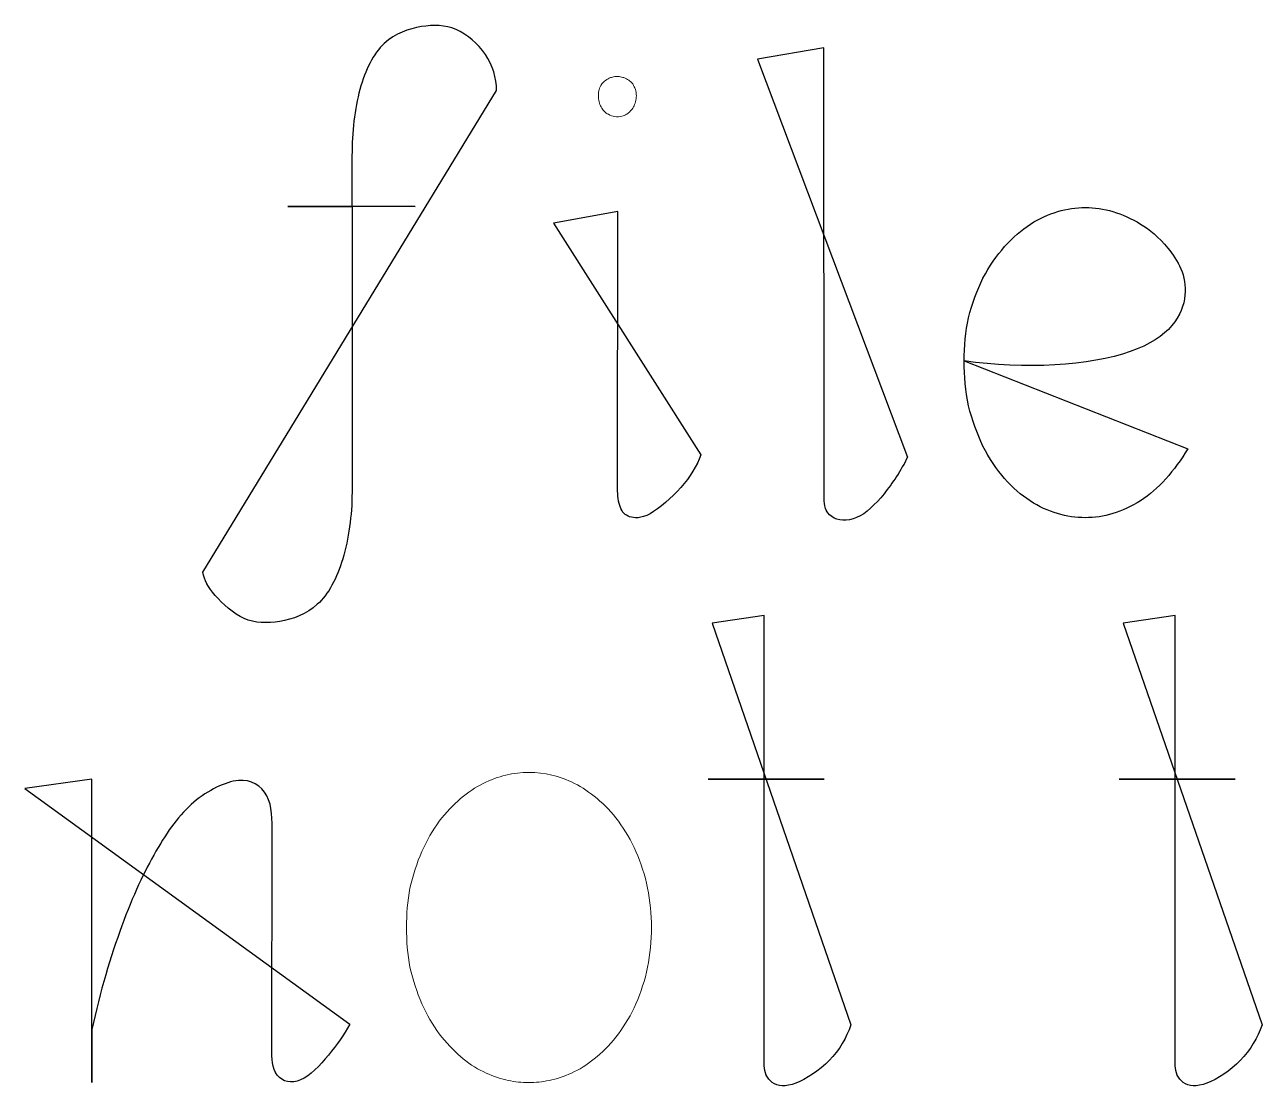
# Model space of a CAD drawing. Header units: centimetres. Extents: x -10 to 10, y -7.3 to 7.3.
# Drawn here: x -9.274 to -8.534, y 6.654 to 7.29 of the extents above; entities that cross this region are included whole.
import ezdxf

# ---------------------------------------------------------------- set-up
doc = ezdxf.new("R2010")
doc.units = ezdxf.units.CM
doc.header["$MEASUREMENT"] = 0
doc.layers.add('Layer 1', color=7, linetype='Continuous')

msp = doc.modelspace()

# ---------------------------------------------------------------- linework, layer by layer
at = {"layer": 'Layer 1', "color": 7}
for points, knots in [([(-9.16772, 6.96203), (-9.16677, 6.95708), (-9.16447, 6.95309), (-9.16029, 6.94811), (-9.16029, 6.94811), (-9.1559, 6.94298), (-9.14944, 6.93726), (-9.14296, 6.93419), (-9.14296, 6.93419), (-9.13629, 6.93133), (-9.12925, 6.93133), (-9.12163, 6.93247), (-9.12163, 6.93247), (-9.11401, 6.93379), (-9.10562, 6.93665), (-9.09914, 6.94276), (-9.09914, 6.94276), (-9.09247, 6.94866), (-9.08752, 6.95837), (-9.0839, 6.97001), (-9.0839, 6.97001), (-9.08046, 6.98181), (-9.07837, 6.99591), (-9.07837, 7.00983), (-9.07837, 7.00983), (-9.07837, 7.00983), (-9.07837, 7.18092), (-9.07837, 7.18092), (-9.07837, 7.18092), (-9.07837, 7.18092), (-9.11687, 7.18092), (-9.11687, 7.18092), (-9.11687, 7.18092), (-9.11687, 7.18092), (-9.04067, 7.18092), (-9.04067, 7.18092), (-9.04067, 7.18092), (-9.04067, 7.18092), (-9.0784, 7.18111), (-9.0784, 7.18111), (-9.0784, 7.18111), (-9.0784, 7.18111), (-9.0784, 7.21122), (-9.0784, 7.21122), (-9.0784, 7.21122), (-9.0784, 7.22532), (-9.07687, 7.23942), (-9.07364, 7.25104), (-9.07364, 7.25104), (-9.0706, 7.26287), (-9.06544, 7.27237), (-9.05917, 7.27848), (-9.05917, 7.27848), (-9.0525, 7.28457), (-9.04451, 7.28724), (-9.03687, 7.28859), (-9.03687, 7.28859), (-9.02944, 7.28973), (-9.02277, 7.28973), (-9.0161, 7.28687), (-9.0161, 7.28687), (-9.00943, 7.28383), (-9.00295, 7.27848), (-8.99858, 7.272), (-8.99858, 7.272), (-8.99419, 7.26533), (-8.99191, 7.2579), (-8.99191, 7.25028), (-8.99191, 7.25028), (-8.99191, 7.25028), (-9.16772, 6.96203), (-9.16772, 6.96203)], [0, 0, 0, 0, 0.052632, 0.052632, 0.052632, 0.052632, 0.105263, 0.105263, 0.105263, 0.105263, 0.157895, 0.157895, 0.157895, 0.157895, 0.210526, 0.210526, 0.210526, 0.210526, 0.263158, 0.263158, 0.263158, 0.263158, 0.315789, 0.315789, 0.315789, 0.315789, 0.368421, 0.368421, 0.368421, 0.368421, 0.421053, 0.421053, 0.421053, 0.421053, 0.473684, 0.473684, 0.473684, 0.473684, 0.526316, 0.526316, 0.526316, 0.526316, 0.578947, 0.578947, 0.578947, 0.578947, 0.631579, 0.631579, 0.631579, 0.631579, 0.684211, 0.684211, 0.684211, 0.684211, 0.736842, 0.736842, 0.736842, 0.736842, 0.789474, 0.789474, 0.789474, 0.789474, 0.842105, 0.842105, 0.842105, 0.842105, 0.894737, 0.894737, 0.894737, 0.894737, 1, 1, 1, 1]), ([(-8.83569, 7.26914), (-8.83569, 7.26914), (-8.79606, 7.27599), (-8.79606, 7.27599), (-8.79606, 7.27599), (-8.79606, 7.27599), (-8.79587, 7.00625), (-8.79587, 7.00625), (-8.79587, 7.00625), (-8.79587, 7.00225), (-8.7951, 6.99768), (-8.79129, 6.99522), (-8.79129, 6.99522), (-8.78767, 6.99273), (-8.78216, 6.99218), (-8.77642, 6.99464), (-8.77642, 6.99464), (-8.77068, 6.9971), (-8.76536, 7.00245), (-8.76004, 7.00893), (-8.76004, 7.00893), (-8.75488, 7.01541), (-8.74993, 7.02285), (-8.74594, 7.03084), (-8.74594, 7.03084), (-8.74594, 7.03084), (-8.83569, 7.26914), (-8.83569, 7.26914)], [0, 0, 0, 0, 0.125, 0.125, 0.125, 0.125, 0.25, 0.25, 0.25, 0.25, 0.375, 0.375, 0.375, 0.375, 0.5, 0.5, 0.5, 0.5, 0.625, 0.625, 0.625, 0.625, 0.75, 0.75, 0.75, 0.75, 1, 1, 1, 1]), ([(-8.83569, 7.26914), (-8.83569, 7.26914), (-8.83569, 7.26914), (-8.83569, 7.26914), (-8.83569, 7.26914), (-8.83569, 7.26914), (-8.83569, 7.26914), (-8.83569, 7.26914)], [0, 0, 0, 0, 0.333333, 0.333333, 0.333333, 0.333333, 1, 1, 1, 1]), ([(-8.9578, 7.17103), (-8.9578, 7.17103), (-8.91933, 7.17788), (-8.91933, 7.17788), (-8.91933, 7.17788), (-8.91933, 7.17788), (-8.91952, 7.01214), (-8.91952, 7.01214), (-8.91952, 7.01214), (-8.91952, 7.00796), (-8.91894, 7.00375), (-8.9178, 7.00071), (-8.9178, 7.00071), (-8.91666, 6.99767), (-8.91494, 6.99613), (-8.91227, 6.99518), (-8.91227, 6.99518), (-8.9096, 6.99423), (-8.9056, 6.99404), (-8.90007, 6.9969), (-8.90007, 6.9969), (-8.89454, 7.00013), (-8.88711, 7.00643), (-8.8816, 7.01272), (-8.8816, 7.01272), (-8.87607, 7.0192), (-8.87207, 7.02547), (-8.86959, 7.03214), (-8.86959, 7.03214), (-8.86959, 7.03214), (-8.9578, 7.17103), (-8.9578, 7.17103)], [0, 0, 0, 0, 0.111111, 0.111111, 0.111111, 0.111111, 0.222222, 0.222222, 0.222222, 0.222222, 0.333333, 0.333333, 0.333333, 0.333333, 0.444444, 0.444444, 0.444444, 0.444444, 0.555556, 0.555556, 0.555556, 0.555556, 0.666667, 0.666667, 0.666667, 0.666667, 0.777778, 0.777778, 0.777778, 0.777778, 1, 1, 1, 1]), ([(-8.71205, 7.08853), (-8.67604, 7.083), (-8.63662, 7.08567), (-8.6128, 7.09406), (-8.6128, 7.09406), (-8.58899, 7.10226), (-8.581, 7.11597), (-8.58002, 7.12777), (-8.58002, 7.12777), (-8.5787, 7.13939), (-8.58441, 7.14891), (-8.59013, 7.15595), (-8.59013, 7.15595), (-8.59566, 7.1628), (-8.60119, 7.16698), (-8.60651, 7.17042), (-8.60651, 7.17042), (-8.61754, 7.17709), (-8.6286, 7.18032), (-8.63966, 7.18032), (-8.63966, 7.18032), (-8.65051, 7.18032), (-8.66175, 7.17709), (-8.67244, 7.17042), (-8.67244, 7.17042), (-8.67797, 7.1668), (-8.68292, 7.16243), (-8.68787, 7.1569), (-8.68787, 7.1569), (-8.69263, 7.15156), (-8.69702, 7.14507), (-8.70083, 7.13804), (-8.70083, 7.13804), (-8.70445, 7.13079), (-8.70731, 7.1228), (-8.70959, 7.11423), (-8.70959, 7.11423), (-8.71131, 7.10603), (-8.71208, 7.09727), (-8.71208, 7.08833), (-8.71208, 7.08833), (-8.71208, 7.07939), (-8.71113, 7.07042), (-8.70959, 7.06166), (-8.70959, 7.06166), (-8.70731, 7.05309), (-8.70446, 7.04489), (-8.70083, 7.03745), (-8.70083, 7.03745), (-8.69702, 7.03002), (-8.69263, 7.02356), (-8.68787, 7.01803), (-8.68787, 7.01803), (-8.68311, 7.0125), (-8.67797, 7.00813), (-8.67263, 7.00469), (-8.67263, 7.00469), (-8.6675, 7.00107), (-8.66178, 6.99879), (-8.65625, 6.99707), (-8.65625, 6.99707), (-8.65072, 6.99535), (-8.64519, 6.99458), (-8.63969, 6.99458), (-8.63969, 6.99458), (-8.62866, 6.99458), (-8.6176, 6.99781), (-8.60654, 7.00469), (-8.60654, 7.00469), (-8.6012, 7.00813), (-8.59625, 7.01268), (-8.59149, 7.01784), (-8.59149, 7.01784), (-8.58673, 7.02318), (-8.58215, 7.02927), (-8.57834, 7.03575), (-8.57834, 7.03575), (-8.57834, 7.03575), (-8.71205, 7.08853), (-8.71205, 7.08853)], [0, 0, 0, 0, 0.047619, 0.047619, 0.047619, 0.047619, 0.095238, 0.095238, 0.095238, 0.095238, 0.142857, 0.142857, 0.142857, 0.142857, 0.190476, 0.190476, 0.190476, 0.190476, 0.238095, 0.238095, 0.238095, 0.238095, 0.285714, 0.285714, 0.285714, 0.285714, 0.333333, 0.333333, 0.333333, 0.333333, 0.380952, 0.380952, 0.380952, 0.380952, 0.428571, 0.428571, 0.428571, 0.428571, 0.47619, 0.47619, 0.47619, 0.47619, 0.52381, 0.52381, 0.52381, 0.52381, 0.571429, 0.571429, 0.571429, 0.571429, 0.619048, 0.619048, 0.619048, 0.619048, 0.666667, 0.666667, 0.666667, 0.666667, 0.714286, 0.714286, 0.714286, 0.714286, 0.761905, 0.761905, 0.761905, 0.761905, 0.809524, 0.809524, 0.809524, 0.809524, 0.857143, 0.857143, 0.857143, 0.857143, 0.904762, 0.904762, 0.904762, 0.904762, 1, 1, 1, 1]), ([(-8.9578, 7.17103), (-8.9578, 7.17103), (-8.9578, 7.17103), (-8.9578, 7.17103), (-8.9578, 7.17103), (-8.9578, 7.17103), (-8.9578, 7.17103), (-8.9578, 7.17103)], [0, 0, 0, 0, 0.333333, 0.333333, 0.333333, 0.333333, 1, 1, 1, 1]), ([(-8.71205, 7.08853), (-8.71205, 7.08853), (-8.71205, 7.08853), (-8.71205, 7.08853), (-8.71205, 7.08853), (-8.71205, 7.08853), (-8.71205, 7.08853), (-8.71205, 7.08853)], [0, 0, 0, 0, 0.333333, 0.333333, 0.333333, 0.333333, 1, 1, 1, 1]), ([(-9.16772, 6.96203), (-9.16772, 6.96203), (-9.16772, 6.96203), (-9.16772, 6.96203), (-9.16772, 6.96203), (-9.16772, 6.96203), (-9.16772, 6.96203), (-9.16772, 6.96203)], [0, 0, 0, 0, 0.333333, 0.333333, 0.333333, 0.333333, 1, 1, 1, 1]), ([(-8.86292, 6.93155), (-8.86292, 6.93155), (-8.83167, 6.93613), (-8.83167, 6.93613), (-8.83167, 6.93613), (-8.83167, 6.93613), (-8.83167, 6.83802), (-8.83167, 6.83802), (-8.83167, 6.83802), (-8.83167, 6.83802), (-8.79585, 6.83802), (-8.79585, 6.83802), (-8.79585, 6.83802), (-8.79585, 6.83802), (-8.8652, 6.83802), (-8.8652, 6.83802), (-8.8652, 6.83802), (-8.8652, 6.83802), (-8.83167, 6.83802), (-8.83167, 6.83802), (-8.83167, 6.83802), (-8.83167, 6.83802), (-8.83167, 6.66638), (-8.83167, 6.66638), (-8.83167, 6.66638), (-8.83167, 6.66257), (-8.83014, 6.65876), (-8.82691, 6.65646), (-8.82691, 6.65646), (-8.82368, 6.65416), (-8.8191, 6.6536), (-8.81281, 6.65609), (-8.81281, 6.65609), (-8.80672, 6.65837), (-8.79889, 6.66352), (-8.79281, 6.66961), (-8.79281, 6.66961), (-8.78672, 6.67591), (-8.7827, 6.68313), (-8.77985, 6.69094), (-8.77985, 6.69094), (-8.77985, 6.69094), (-8.86292, 6.93155), (-8.86292, 6.93155)], [0, 0, 0, 0, 0.083333, 0.083333, 0.083333, 0.083333, 0.166667, 0.166667, 0.166667, 0.166667, 0.25, 0.25, 0.25, 0.25, 0.333333, 0.333333, 0.333333, 0.333333, 0.416667, 0.416667, 0.416667, 0.416667, 0.5, 0.5, 0.5, 0.5, 0.583333, 0.583333, 0.583333, 0.583333, 0.666667, 0.666667, 0.666667, 0.666667, 0.75, 0.75, 0.75, 0.75, 0.833333, 0.833333, 0.833333, 0.833333, 1, 1, 1, 1]), ([(-8.86292, 6.93155), (-8.86292, 6.93155), (-8.86292, 6.93155), (-8.86292, 6.93155), (-8.86292, 6.93155), (-8.86292, 6.93155), (-8.86292, 6.93155), (-8.86292, 6.93155)], [0, 0, 0, 0, 0.333333, 0.333333, 0.333333, 0.333333, 1, 1, 1, 1]), ([(-8.61699, 6.93155), (-8.61699, 6.93155), (-8.58574, 6.93613), (-8.58574, 6.93613), (-8.58574, 6.93613), (-8.58574, 6.93613), (-8.58574, 6.83802), (-8.58574, 6.83802), (-8.58574, 6.83802), (-8.58574, 6.83802), (-8.54992, 6.83802), (-8.54992, 6.83802), (-8.54992, 6.83802), (-8.54992, 6.83802), (-8.61926, 6.83802), (-8.61926, 6.83802), (-8.61926, 6.83802), (-8.61926, 6.83802), (-8.58574, 6.83802), (-8.58574, 6.83802), (-8.58574, 6.83802), (-8.58574, 6.83802), (-8.58574, 6.66638), (-8.58574, 6.66638), (-8.58574, 6.66638), (-8.58574, 6.66257), (-8.58421, 6.65876), (-8.58098, 6.65646), (-8.58098, 6.65646), (-8.57775, 6.65416), (-8.57299, 6.6536), (-8.56688, 6.65609), (-8.56688, 6.65609), (-8.56058, 6.65837), (-8.55296, 6.66352), (-8.54688, 6.66961), (-8.54688, 6.66961), (-8.54079, 6.67591), (-8.53677, 6.68313), (-8.53373, 6.69094), (-8.53373, 6.69094), (-8.53373, 6.69094), (-8.61699, 6.93155), (-8.61699, 6.93155)], [0, 0, 0, 0, 0.083333, 0.083333, 0.083333, 0.083333, 0.166667, 0.166667, 0.166667, 0.166667, 0.25, 0.25, 0.25, 0.25, 0.333333, 0.333333, 0.333333, 0.333333, 0.416667, 0.416667, 0.416667, 0.416667, 0.5, 0.5, 0.5, 0.5, 0.583333, 0.583333, 0.583333, 0.583333, 0.666667, 0.666667, 0.666667, 0.666667, 0.75, 0.75, 0.75, 0.75, 0.833333, 0.833333, 0.833333, 0.833333, 1, 1, 1, 1]), ([(-8.61699, 6.93155), (-8.61699, 6.93155), (-8.61699, 6.93155), (-8.61699, 6.93155), (-8.61699, 6.93155), (-8.61699, 6.93155), (-8.61699, 6.93155), (-8.61699, 6.93155)], [0, 0, 0, 0, 0.333333, 0.333333, 0.333333, 0.333333, 1, 1, 1, 1]), ([(-9.27421, 6.83249), (-9.27421, 6.83249), (-9.23402, 6.83802), (-9.23402, 6.83802), (-9.23402, 6.83802), (-9.23402, 6.83802), (-9.23402, 6.65646), (-9.23402, 6.65646), (-9.23402, 6.65646), (-9.23402, 6.65646), (-9.23402, 6.68826), (-9.23402, 6.68826), (-9.23402, 6.68826), (-9.22926, 6.71056), (-9.22278, 6.73226), (-9.21611, 6.75017), (-9.21611, 6.75017), (-9.20963, 6.76827), (-9.20259, 6.78274), (-9.19571, 6.79494), (-9.19571, 6.79494), (-9.18867, 6.80714), (-9.18161, 6.81685), (-9.17304, 6.82428), (-9.17304, 6.82428), (-9.16447, 6.8315), (-9.15436, 6.83648), (-9.14637, 6.83724), (-9.14637, 6.83724), (-9.13856, 6.83801), (-9.13285, 6.8342), (-9.12941, 6.82811), (-9.12941, 6.82811), (-9.12597, 6.82202), (-9.12618, 6.81364), (-9.12618, 6.80544), (-9.12618, 6.80544), (-9.12618, 6.80544), (-9.12637, 6.67667), (-9.12637, 6.67667), (-9.12637, 6.67667), (-9.12637, 6.67114), (-9.12618, 6.66487), (-9.12314, 6.66085), (-9.12314, 6.66085), (-9.11989, 6.65685), (-9.11475, 6.65553), (-9.10922, 6.65799), (-9.10922, 6.65799), (-9.1035, 6.66027), (-9.0976, 6.66675), (-9.09245, 6.67286), (-9.09245, 6.67286), (-9.08732, 6.67895), (-9.08311, 6.68506), (-9.0797, 6.69133), (-9.0797, 6.69133), (-9.0797, 6.69133), (-9.27421, 6.83249), (-9.27421, 6.83249)], [0, 0, 0, 0, 0.0625, 0.0625, 0.0625, 0.0625, 0.125, 0.125, 0.125, 0.125, 0.1875, 0.1875, 0.1875, 0.1875, 0.25, 0.25, 0.25, 0.25, 0.3125, 0.3125, 0.3125, 0.3125, 0.375, 0.375, 0.375, 0.375, 0.4375, 0.4375, 0.4375, 0.4375, 0.5, 0.5, 0.5, 0.5, 0.5625, 0.5625, 0.5625, 0.5625, 0.625, 0.625, 0.625, 0.625, 0.6875, 0.6875, 0.6875, 0.6875, 0.75, 0.75, 0.75, 0.75, 0.8125, 0.8125, 0.8125, 0.8125, 0.875, 0.875, 0.875, 0.875, 1, 1, 1, 1]), ([(-9.27421, 6.83249), (-9.27421, 6.83249), (-9.27421, 6.83249), (-9.27421, 6.83249), (-9.27421, 6.83249), (-9.27421, 6.83249), (-9.27421, 6.83249), (-9.27421, 6.83249)], [0, 0, 0, 0, 0.333333, 0.333333, 0.333333, 0.333333, 1, 1, 1, 1])]:
    msp.add_open_spline(points, degree=3, knots=knots, dxfattribs=at)
at = {"layer": 'Layer 1', "lineweight": 0}
for points, knots in [([(-9.16772, 6.96203), (-9.16677, 6.95708), (-9.16447, 6.95309), (-9.16029, 6.94811), (-9.16029, 6.94811), (-9.1559, 6.94298), (-9.14944, 6.93726), (-9.14296, 6.93419), (-9.14296, 6.93419), (-9.13629, 6.93133), (-9.12925, 6.93133), (-9.12163, 6.93247), (-9.12163, 6.93247), (-9.11401, 6.93379), (-9.10562, 6.93665), (-9.09914, 6.94276), (-9.09914, 6.94276), (-9.09247, 6.94866), (-9.08752, 6.95837), (-9.0839, 6.97001), (-9.0839, 6.97001), (-9.08046, 6.98181), (-9.07837, 6.99591), (-9.07837, 7.00983), (-9.07837, 7.00983), (-9.07837, 7.00983), (-9.07837, 7.18092), (-9.07837, 7.18092), (-9.07837, 7.18092), (-9.07837, 7.18092), (-9.11687, 7.18092), (-9.11687, 7.18092), (-9.11687, 7.18092), (-9.11687, 7.18092), (-9.04067, 7.18092), (-9.04067, 7.18092), (-9.04067, 7.18092), (-9.04067, 7.18092), (-9.0784, 7.18111), (-9.0784, 7.18111), (-9.0784, 7.18111), (-9.0784, 7.18111), (-9.0784, 7.21122), (-9.0784, 7.21122), (-9.0784, 7.21122), (-9.0784, 7.22532), (-9.07687, 7.23942), (-9.07364, 7.25104), (-9.07364, 7.25104), (-9.0706, 7.26287), (-9.06544, 7.27237), (-9.05917, 7.27848), (-9.05917, 7.27848), (-9.0525, 7.28457), (-9.04451, 7.28724), (-9.03687, 7.28859), (-9.03687, 7.28859), (-9.02944, 7.28973), (-9.02277, 7.28973), (-9.0161, 7.28687), (-9.0161, 7.28687), (-9.00943, 7.28383), (-9.00295, 7.27848), (-8.99858, 7.272), (-8.99858, 7.272), (-8.99419, 7.26533), (-8.99191, 7.2579), (-8.99191, 7.25028)], [0, 0, 0, 0, 0.055556, 0.055556, 0.055556, 0.055556, 0.111111, 0.111111, 0.111111, 0.111111, 0.166667, 0.166667, 0.166667, 0.166667, 0.222222, 0.222222, 0.222222, 0.222222, 0.277778, 0.277778, 0.277778, 0.277778, 0.333333, 0.333333, 0.333333, 0.333333, 0.388889, 0.388889, 0.388889, 0.388889, 0.444444, 0.444444, 0.444444, 0.444444, 0.5, 0.5, 0.5, 0.5, 0.555556, 0.555556, 0.555556, 0.555556, 0.611111, 0.611111, 0.611111, 0.611111, 0.666667, 0.666667, 0.666667, 0.666667, 0.722222, 0.722222, 0.722222, 0.722222, 0.777778, 0.777778, 0.777778, 0.777778, 0.833333, 0.833333, 0.833333, 0.833333, 0.888889, 0.888889, 0.888889, 0.888889, 1, 1, 1, 1]), ([(-8.83569, 7.26914), (-8.83569, 7.26914), (-8.79606, 7.27599), (-8.79606, 7.27599), (-8.79606, 7.27599), (-8.79606, 7.27599), (-8.79587, 7.00625), (-8.79587, 7.00625), (-8.79587, 7.00625), (-8.79587, 7.00225), (-8.7951, 6.99768), (-8.79129, 6.99522), (-8.79129, 6.99522), (-8.78767, 6.99273), (-8.78216, 6.99218), (-8.77642, 6.99464), (-8.77642, 6.99464), (-8.77068, 6.9971), (-8.76536, 7.00245), (-8.76004, 7.00893), (-8.76004, 7.00893), (-8.75488, 7.01541), (-8.74993, 7.02285), (-8.74594, 7.03084)], [0, 0, 0, 0, 0.142857, 0.142857, 0.142857, 0.142857, 0.285714, 0.285714, 0.285714, 0.285714, 0.428571, 0.428571, 0.428571, 0.428571, 0.571429, 0.571429, 0.571429, 0.571429, 0.714286, 0.714286, 0.714286, 0.714286, 1, 1, 1, 1]), ([(-8.83569, 7.26914), (-8.83569, 7.26914), (-8.83569, 7.26914), (-8.83569, 7.26914), (-8.83569, 7.26914), (-8.83569, 7.26914), (-8.83569, 7.26914), (-8.83569, 7.26914)], [0, 0, 0, 0, 0.333333, 0.333333, 0.333333, 0.333333, 1, 1, 1, 1]), ([(-8.9578, 7.17103), (-8.9578, 7.17103), (-8.91933, 7.17788), (-8.91933, 7.17788), (-8.91933, 7.17788), (-8.91933, 7.17788), (-8.91952, 7.01214), (-8.91952, 7.01214), (-8.91952, 7.01214), (-8.91952, 7.00796), (-8.91894, 7.00375), (-8.9178, 7.00071), (-8.9178, 7.00071), (-8.91666, 6.99767), (-8.91494, 6.99613), (-8.91227, 6.99518), (-8.91227, 6.99518), (-8.9096, 6.99423), (-8.9056, 6.99404), (-8.90007, 6.9969), (-8.90007, 6.9969), (-8.89454, 7.00013), (-8.88711, 7.00643), (-8.8816, 7.01272), (-8.8816, 7.01272), (-8.87607, 7.0192), (-8.87207, 7.02547), (-8.86959, 7.03214)], [0, 0, 0, 0, 0.125, 0.125, 0.125, 0.125, 0.25, 0.25, 0.25, 0.25, 0.375, 0.375, 0.375, 0.375, 0.5, 0.5, 0.5, 0.5, 0.625, 0.625, 0.625, 0.625, 0.75, 0.75, 0.75, 0.75, 1, 1, 1, 1]), ([(-8.71205, 7.08853), (-8.67604, 7.083), (-8.63662, 7.08567), (-8.6128, 7.09406), (-8.6128, 7.09406), (-8.58899, 7.10226), (-8.581, 7.11597), (-8.58002, 7.12777), (-8.58002, 7.12777), (-8.5787, 7.13939), (-8.58441, 7.14891), (-8.59013, 7.15595), (-8.59013, 7.15595), (-8.59566, 7.1628), (-8.60119, 7.16698), (-8.60651, 7.17042), (-8.60651, 7.17042), (-8.61754, 7.17709), (-8.6286, 7.18032), (-8.63966, 7.18032), (-8.63966, 7.18032), (-8.65051, 7.18032), (-8.66175, 7.17709), (-8.67244, 7.17042), (-8.67244, 7.17042), (-8.67797, 7.1668), (-8.68292, 7.16243), (-8.68787, 7.1569), (-8.68787, 7.1569), (-8.69263, 7.15156), (-8.69702, 7.14507), (-8.70083, 7.13804), (-8.70083, 7.13804), (-8.70445, 7.13079), (-8.70731, 7.1228), (-8.70959, 7.11423), (-8.70959, 7.11423), (-8.71131, 7.10603), (-8.71208, 7.09727), (-8.71208, 7.08833), (-8.71208, 7.08833), (-8.71208, 7.07939), (-8.71113, 7.07042), (-8.70959, 7.06166), (-8.70959, 7.06166), (-8.70731, 7.05309), (-8.70446, 7.04489), (-8.70083, 7.03745), (-8.70083, 7.03745), (-8.69702, 7.03002), (-8.69263, 7.02356), (-8.68787, 7.01803), (-8.68787, 7.01803), (-8.68311, 7.0125), (-8.67797, 7.00813), (-8.67263, 7.00469), (-8.67263, 7.00469), (-8.6675, 7.00107), (-8.66178, 6.99879), (-8.65625, 6.99707), (-8.65625, 6.99707), (-8.65072, 6.99535), (-8.64519, 6.99458), (-8.63969, 6.99458), (-8.63969, 6.99458), (-8.62866, 6.99458), (-8.6176, 6.99781), (-8.60654, 7.00469), (-8.60654, 7.00469), (-8.6012, 7.00813), (-8.59625, 7.01268), (-8.59149, 7.01784), (-8.59149, 7.01784), (-8.58673, 7.02318), (-8.58215, 7.02927), (-8.57834, 7.03575)], [0, 0, 0, 0, 0.05, 0.05, 0.05, 0.05, 0.1, 0.1, 0.1, 0.1, 0.15, 0.15, 0.15, 0.15, 0.2, 0.2, 0.2, 0.2, 0.25, 0.25, 0.25, 0.25, 0.3, 0.3, 0.3, 0.3, 0.35, 0.35, 0.35, 0.35, 0.4, 0.4, 0.4, 0.4, 0.45, 0.45, 0.45, 0.45, 0.5, 0.5, 0.5, 0.5, 0.55, 0.55, 0.55, 0.55, 0.6, 0.6, 0.6, 0.6, 0.65, 0.65, 0.65, 0.65, 0.7, 0.7, 0.7, 0.7, 0.75, 0.75, 0.75, 0.75, 0.8, 0.8, 0.8, 0.8, 0.85, 0.85, 0.85, 0.85, 0.9, 0.9, 0.9, 0.9, 1, 1, 1, 1]), ([(-8.9578, 7.17103), (-8.9578, 7.17103), (-8.9578, 7.17103), (-8.9578, 7.17103), (-8.9578, 7.17103), (-8.9578, 7.17103), (-8.9578, 7.17103), (-8.9578, 7.17103)], [0, 0, 0, 0, 0.333333, 0.333333, 0.333333, 0.333333, 1, 1, 1, 1]), ([(-8.71205, 7.08853), (-8.71205, 7.08853), (-8.71205, 7.08853), (-8.71205, 7.08853), (-8.71205, 7.08853), (-8.71205, 7.08853), (-8.71205, 7.08853), (-8.71205, 7.08853)], [0, 0, 0, 0, 0.333333, 0.333333, 0.333333, 0.333333, 1, 1, 1, 1]), ([(-9.16772, 6.96203), (-9.16772, 6.96203), (-9.16772, 6.96203), (-9.16772, 6.96203), (-9.16772, 6.96203), (-9.16772, 6.96203), (-9.16772, 6.96203), (-9.16772, 6.96203)], [0, 0, 0, 0, 0.333333, 0.333333, 0.333333, 0.333333, 1, 1, 1, 1]), ([(-8.86292, 6.93155), (-8.86292, 6.93155), (-8.83167, 6.93613), (-8.83167, 6.93613), (-8.83167, 6.93613), (-8.83167, 6.93613), (-8.83167, 6.83802), (-8.83167, 6.83802), (-8.83167, 6.83802), (-8.83167, 6.83802), (-8.79585, 6.83802), (-8.79585, 6.83802), (-8.79585, 6.83802), (-8.79585, 6.83802), (-8.8652, 6.83802), (-8.8652, 6.83802), (-8.8652, 6.83802), (-8.8652, 6.83802), (-8.83167, 6.83802), (-8.83167, 6.83802), (-8.83167, 6.83802), (-8.83167, 6.83802), (-8.83167, 6.66638), (-8.83167, 6.66638), (-8.83167, 6.66638), (-8.83167, 6.66257), (-8.83014, 6.65876), (-8.82691, 6.65646), (-8.82691, 6.65646), (-8.82368, 6.65416), (-8.8191, 6.6536), (-8.81281, 6.65609), (-8.81281, 6.65609), (-8.80672, 6.65837), (-8.79889, 6.66352), (-8.79281, 6.66961), (-8.79281, 6.66961), (-8.78672, 6.67591), (-8.7827, 6.68313), (-8.77985, 6.69094)], [0, 0, 0, 0, 0.090909, 0.090909, 0.090909, 0.090909, 0.181818, 0.181818, 0.181818, 0.181818, 0.272727, 0.272727, 0.272727, 0.272727, 0.363636, 0.363636, 0.363636, 0.363636, 0.454545, 0.454545, 0.454545, 0.454545, 0.545455, 0.545455, 0.545455, 0.545455, 0.636364, 0.636364, 0.636364, 0.636364, 0.727273, 0.727273, 0.727273, 0.727273, 0.818182, 0.818182, 0.818182, 0.818182, 1, 1, 1, 1]), ([(-8.86292, 6.93155), (-8.86292, 6.93155), (-8.86292, 6.93155), (-8.86292, 6.93155), (-8.86292, 6.93155), (-8.86292, 6.93155), (-8.86292, 6.93155), (-8.86292, 6.93155)], [0, 0, 0, 0, 0.333333, 0.333333, 0.333333, 0.333333, 1, 1, 1, 1]), ([(-8.61699, 6.93155), (-8.61699, 6.93155), (-8.58574, 6.93613), (-8.58574, 6.93613), (-8.58574, 6.93613), (-8.58574, 6.93613), (-8.58574, 6.83802), (-8.58574, 6.83802), (-8.58574, 6.83802), (-8.58574, 6.83802), (-8.54992, 6.83802), (-8.54992, 6.83802), (-8.54992, 6.83802), (-8.54992, 6.83802), (-8.61926, 6.83802), (-8.61926, 6.83802), (-8.61926, 6.83802), (-8.61926, 6.83802), (-8.58574, 6.83802), (-8.58574, 6.83802), (-8.58574, 6.83802), (-8.58574, 6.83802), (-8.58574, 6.66638), (-8.58574, 6.66638), (-8.58574, 6.66638), (-8.58574, 6.66257), (-8.58421, 6.65876), (-8.58098, 6.65646), (-8.58098, 6.65646), (-8.57775, 6.65416), (-8.57299, 6.6536), (-8.56688, 6.65609), (-8.56688, 6.65609), (-8.56058, 6.65837), (-8.55296, 6.66352), (-8.54688, 6.66961), (-8.54688, 6.66961), (-8.54079, 6.67591), (-8.53677, 6.68313), (-8.53373, 6.69094)], [0, 0, 0, 0, 0.090909, 0.090909, 0.090909, 0.090909, 0.181818, 0.181818, 0.181818, 0.181818, 0.272727, 0.272727, 0.272727, 0.272727, 0.363636, 0.363636, 0.363636, 0.363636, 0.454545, 0.454545, 0.454545, 0.454545, 0.545455, 0.545455, 0.545455, 0.545455, 0.636364, 0.636364, 0.636364, 0.636364, 0.727273, 0.727273, 0.727273, 0.727273, 0.818182, 0.818182, 0.818182, 0.818182, 1, 1, 1, 1]), ([(-8.61699, 6.93155), (-8.61699, 6.93155), (-8.61699, 6.93155), (-8.61699, 6.93155), (-8.61699, 6.93155), (-8.61699, 6.93155), (-8.61699, 6.93155), (-8.61699, 6.93155)], [0, 0, 0, 0, 0.333333, 0.333333, 0.333333, 0.333333, 1, 1, 1, 1]), ([(-9.27421, 6.83249), (-9.27421, 6.83249), (-9.23402, 6.83802), (-9.23402, 6.83802), (-9.23402, 6.83802), (-9.23402, 6.83802), (-9.23402, 6.65646), (-9.23402, 6.65646), (-9.23402, 6.65646), (-9.23402, 6.65646), (-9.23402, 6.68826), (-9.23402, 6.68826), (-9.23402, 6.68826), (-9.22926, 6.71056), (-9.22278, 6.73226), (-9.21611, 6.75017), (-9.21611, 6.75017), (-9.20963, 6.76827), (-9.20259, 6.78274), (-9.19571, 6.79494), (-9.19571, 6.79494), (-9.18867, 6.80714), (-9.18161, 6.81685), (-9.17304, 6.82428), (-9.17304, 6.82428), (-9.16447, 6.8315), (-9.15436, 6.83648), (-9.14637, 6.83724), (-9.14637, 6.83724), (-9.13856, 6.83801), (-9.13285, 6.8342), (-9.12941, 6.82811), (-9.12941, 6.82811), (-9.12597, 6.82202), (-9.12618, 6.81364), (-9.12618, 6.80544), (-9.12618, 6.80544), (-9.12618, 6.80544), (-9.12637, 6.67667), (-9.12637, 6.67667), (-9.12637, 6.67667), (-9.12637, 6.67114), (-9.12618, 6.66487), (-9.12314, 6.66085), (-9.12314, 6.66085), (-9.11989, 6.65685), (-9.11475, 6.65553), (-9.10922, 6.65799), (-9.10922, 6.65799), (-9.1035, 6.66027), (-9.0976, 6.66675), (-9.09245, 6.67286), (-9.09245, 6.67286), (-9.08732, 6.67895), (-9.08311, 6.68506), (-9.0797, 6.69133)], [0, 0, 0, 0, 0.066667, 0.066667, 0.066667, 0.066667, 0.133333, 0.133333, 0.133333, 0.133333, 0.2, 0.2, 0.2, 0.2, 0.266667, 0.266667, 0.266667, 0.266667, 0.333333, 0.333333, 0.333333, 0.333333, 0.4, 0.4, 0.4, 0.4, 0.466667, 0.466667, 0.466667, 0.466667, 0.533333, 0.533333, 0.533333, 0.533333, 0.6, 0.6, 0.6, 0.6, 0.666667, 0.666667, 0.666667, 0.666667, 0.733333, 0.733333, 0.733333, 0.733333, 0.8, 0.8, 0.8, 0.8, 0.866667, 0.866667, 0.866667, 0.866667, 1, 1, 1, 1]), ([(-9.27421, 6.83249), (-9.27421, 6.83249), (-9.27421, 6.83249), (-9.27421, 6.83249), (-9.27421, 6.83249), (-9.27421, 6.83249), (-9.27421, 6.83249), (-9.27421, 6.83249)], [0, 0, 0, 0, 0.333333, 0.333333, 0.333333, 0.333333, 1, 1, 1, 1])]:
    msp.add_open_spline(points, degree=3, knots=knots, dxfattribs=at)
at = {"layer": 'Layer 1', "color": 7, "lineweight": 0}
for points, knots in [([(-8.92369, 7.25808), (-8.92292, 7.25827), (-8.92216, 7.25845), (-8.9212, 7.25864), (-8.9212, 7.25864), (-8.92043, 7.25864), (-8.91948, 7.25864), (-8.91853, 7.25864), (-8.91853, 7.25864), (-8.91758, 7.25845), (-8.91662, 7.25827), (-8.91567, 7.25808), (-8.91567, 7.25808), (-8.91376, 7.25731), (-8.91167, 7.25599), (-8.91033, 7.25427), (-8.91033, 7.25427), (-8.90977, 7.25313), (-8.90938, 7.25218), (-8.9088, 7.25102), (-8.9088, 7.25102), (-8.90843, 7.24988), (-8.90824, 7.24853), (-8.90824, 7.24721), (-8.90824, 7.24721), (-8.90824, 7.24607), (-8.90843, 7.24472), (-8.9088, 7.24359), (-8.9088, 7.24359), (-8.90917, 7.24246), (-8.90938, 7.24131), (-8.90994, 7.24055), (-8.90994, 7.24055), (-8.91052, 7.2396), (-8.91108, 7.23864), (-8.91185, 7.23806), (-8.91185, 7.23806), (-8.91262, 7.23711), (-8.91338, 7.23653), (-8.91413, 7.23615), (-8.91413, 7.23615), (-8.91508, 7.23559), (-8.91585, 7.2352), (-8.91699, 7.23501), (-8.91699, 7.23501), (-8.91966, 7.23424), (-8.92252, 7.23464), (-8.92498, 7.23615), (-8.92498, 7.23615), (-8.92593, 7.23652), (-8.9267, 7.2371), (-8.92747, 7.23806), (-8.92747, 7.23806), (-8.92842, 7.23862), (-8.92882, 7.23959), (-8.92938, 7.24055), (-8.92938, 7.24055), (-8.92996, 7.24132), (-8.93033, 7.24246), (-8.93052, 7.24359), (-8.93052, 7.24359), (-8.93089, 7.24473), (-8.93089, 7.24608), (-8.93089, 7.24721), (-8.93089, 7.24721), (-8.93089, 7.24856), (-8.93089, 7.24988), (-8.93052, 7.25102), (-8.93052, 7.25102), (-8.93015, 7.25216), (-8.92957, 7.25311), (-8.92899, 7.25427), (-8.92899, 7.25427), (-8.92843, 7.25504), (-8.92767, 7.2558), (-8.92671, 7.25636), (-8.92671, 7.25636), (-8.9256, 7.25712), (-8.92483, 7.25749), (-8.92369, 7.25808)], [0, 0, 0, 0, 0.047619, 0.047619, 0.047619, 0.047619, 0.095238, 0.095238, 0.095238, 0.095238, 0.142857, 0.142857, 0.142857, 0.142857, 0.190476, 0.190476, 0.190476, 0.190476, 0.238095, 0.238095, 0.238095, 0.238095, 0.285714, 0.285714, 0.285714, 0.285714, 0.333333, 0.333333, 0.333333, 0.333333, 0.380952, 0.380952, 0.380952, 0.380952, 0.428571, 0.428571, 0.428571, 0.428571, 0.47619, 0.47619, 0.47619, 0.47619, 0.52381, 0.52381, 0.52381, 0.52381, 0.571429, 0.571429, 0.571429, 0.571429, 0.619048, 0.619048, 0.619048, 0.619048, 0.666667, 0.666667, 0.666667, 0.666667, 0.714286, 0.714286, 0.714286, 0.714286, 0.761905, 0.761905, 0.761905, 0.761905, 0.809524, 0.809524, 0.809524, 0.809524, 0.857143, 0.857143, 0.857143, 0.857143, 0.904762, 0.904762, 0.904762, 0.904762, 1, 1, 1, 1]), ([(-8.97283, 6.65647), (-8.97283, 6.65647), (-8.97418, 6.65647), (-8.97418, 6.65647), (-8.97418, 6.65647), (-8.97836, 6.65647), (-8.98238, 6.65705), (-8.98638, 6.658), (-8.98638, 6.658), (-8.99077, 6.65914), (-8.99532, 6.66067), (-8.9999, 6.66295), (-8.9999, 6.66295), (-9.00448, 6.66504), (-9.00924, 6.66827), (-9.01342, 6.67208), (-9.01342, 6.67208), (-9.01781, 6.6757), (-9.02218, 6.68028), (-9.02617, 6.6856), (-9.02617, 6.6856), (-9.03016, 6.69092), (-9.0336, 6.69703), (-9.03665, 6.70351), (-9.03665, 6.70351), (-9.03951, 6.71057), (-9.04199, 6.7178), (-9.04369, 6.72542), (-9.04369, 6.72542), (-9.04522, 6.73323), (-9.04578, 6.74124), (-9.04578, 6.74923), (-9.04578, 6.74923), (-9.04578, 6.75722), (-9.04522, 6.76505), (-9.04369, 6.77286), (-9.04369, 6.77286), (-9.04197, 6.78048), (-9.03951, 6.78791), (-9.03665, 6.79477), (-9.03665, 6.79477), (-9.03361, 6.80144), (-9.03017, 6.80734), (-9.02617, 6.81287), (-9.02617, 6.81287), (-9.02217, 6.81821), (-9.01778, 6.82258), (-9.01342, 6.82639), (-9.01342, 6.82639), (-9.00466, 6.83401), (-8.99532, 6.83822), (-8.98638, 6.84049), (-8.98638, 6.84049), (-8.97704, 6.84258), (-8.96791, 6.84258), (-8.95876, 6.84049), (-8.95876, 6.84049), (-8.95437, 6.83935), (-8.94982, 6.83782), (-8.94524, 6.83554), (-8.94524, 6.83554), (-8.94066, 6.83326), (-8.9363, 6.8302), (-8.93172, 6.82639), (-8.93172, 6.82639), (-8.92714, 6.82258), (-8.92296, 6.81819), (-8.91897, 6.81287), (-8.91897, 6.81287), (-8.91497, 6.80734), (-8.91135, 6.80144), (-8.90849, 6.79477), (-8.90849, 6.79477), (-8.90563, 6.78792), (-8.90296, 6.78048), (-8.90164, 6.77286), (-8.90164, 6.77286), (-8.89992, 6.76505), (-8.89915, 6.75725), (-8.89915, 6.74923), (-8.89915, 6.74923), (-8.89915, 6.74124), (-8.89992, 6.73322), (-8.90164, 6.72542), (-8.90164, 6.72542), (-8.90296, 6.7178), (-8.90564, 6.71055), (-8.90849, 6.70351), (-8.90849, 6.70351), (-8.91135, 6.69703), (-8.91497, 6.69094), (-8.91897, 6.6856), (-8.91897, 6.6856), (-8.92297, 6.68026), (-8.92717, 6.6757), (-8.93172, 6.67208), (-8.93172, 6.67208), (-8.9363, 6.66827), (-8.94066, 6.66504), (-8.94524, 6.66295), (-8.94524, 6.66295), (-8.94982, 6.66067), (-8.95439, 6.65914), (-8.95876, 6.658), (-8.95876, 6.658), (-8.96315, 6.65705), (-8.96715, 6.65647), (-8.97096, 6.65647), (-8.97096, 6.65647), (-8.97096, 6.65647), (-8.97283, 6.65647), (-8.97283, 6.65647)], [0, 0, 0, 0, 0.034483, 0.034483, 0.034483, 0.034483, 0.068966, 0.068966, 0.068966, 0.068966, 0.103448, 0.103448, 0.103448, 0.103448, 0.137931, 0.137931, 0.137931, 0.137931, 0.172414, 0.172414, 0.172414, 0.172414, 0.206897, 0.206897, 0.206897, 0.206897, 0.241379, 0.241379, 0.241379, 0.241379, 0.275862, 0.275862, 0.275862, 0.275862, 0.310345, 0.310345, 0.310345, 0.310345, 0.344828, 0.344828, 0.344828, 0.344828, 0.37931, 0.37931, 0.37931, 0.37931, 0.413793, 0.413793, 0.413793, 0.413793, 0.448276, 0.448276, 0.448276, 0.448276, 0.482759, 0.482759, 0.482759, 0.482759, 0.517241, 0.517241, 0.517241, 0.517241, 0.551724, 0.551724, 0.551724, 0.551724, 0.586207, 0.586207, 0.586207, 0.586207, 0.62069, 0.62069, 0.62069, 0.62069, 0.655172, 0.655172, 0.655172, 0.655172, 0.689655, 0.689655, 0.689655, 0.689655, 0.724138, 0.724138, 0.724138, 0.724138, 0.758621, 0.758621, 0.758621, 0.758621, 0.793103, 0.793103, 0.793103, 0.793103, 0.827586, 0.827586, 0.827586, 0.827586, 0.862069, 0.862069, 0.862069, 0.862069, 0.896552, 0.896552, 0.896552, 0.896552, 0.931034, 0.931034, 0.931034, 0.931034, 1, 1, 1, 1])]:
    msp.add_open_spline(points, degree=3, knots=knots, dxfattribs=at)

doc.saveas('drawing.dxf')
